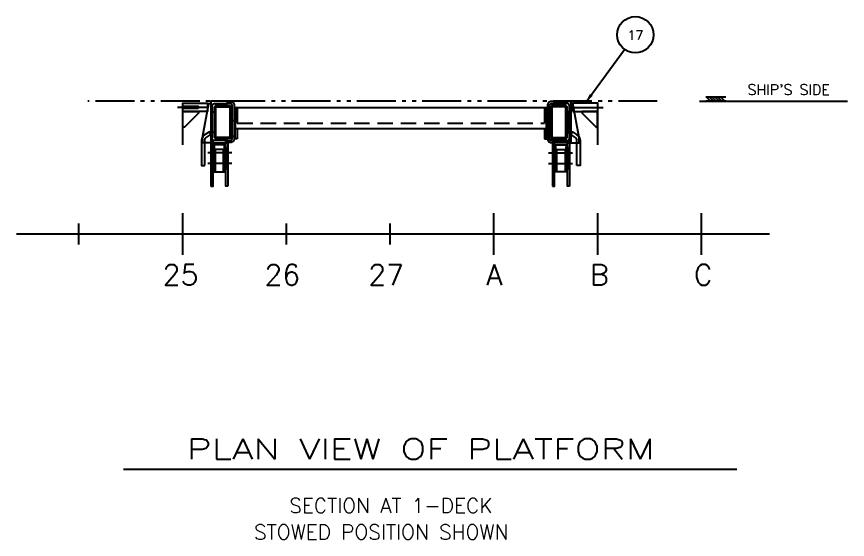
# Model space of a CAD drawing. Extents: x -1361 to 25435, y 363 to 30236.
# Drawn here: x 5047 to 9051, y 16042 to 18562 of the extents above; entities that cross this region are included whole.
import ezdxf
from ezdxf.enums import TextEntityAlignment as Align
from ezdxf.xclip import XClip

# ---------------------------------------------------------------- set-up
doc = ezdxf.new("R2010")
doc.units = 0
doc.header["$LTSCALE"] = 150
doc.header["$XCLIPFRAME"] = 0
for name, pattern in [('CENTER', [3, 2.5, -0.25, 0, -0.25]), ('DASHED', [0.75, 0.5, -0.25]), ('PHANTOM', [2.1, 1.25, -0.2, 0.125, -0.2, 0.125, -0.2])]:
    doc.linetypes.add(name, pattern=pattern)
doc.layers.get('0').update_dxf_attribs({"linetype": 'CONTINUOUS'})
for name, color, linetype in [('POSNR', 2, 'CONTINUOUS'), ('S0CO1', 1, 'CONTINUOUS'), ('S0CO2', 2, 'CONTINUOUS'), ('S0DA1', 1, 'DASHED'), ('S0PH1', 1, 'PHANTOM'), ('S0PH5', 4, 'PHANTOM'), ('S0TX2', 2, 'CONTINUOUS'), ('S0TX3', 3, 'CONTINUOUS')]:
    doc.layers.add(name, color=color, linetype=linetype)
doc.styles.add('18', font='romans', dxfattribs={"height": 180})
doc.styles.add('ROMANS', font='romans.shx', dxfattribs={"height": 50})
doc.dimstyles.get("Standard").update_dxf_attribs({"dimscale": 25, "dimtxt": 3, "dimasz": 2, "dimexe": 0.5, "dimexo": 1, "dimgap": 1, "dimtad": 1, "dimdsep": 46, "dimtxsty": 'ROMANS', "dimcen": 1.5, "dimclrd": 1, "dimclre": 1, "dimclrt": 2, "dimazin": 2, "dimtfac": 1, "dimtmove": 2, "dimatfit": 3, "dimfxl": 0.5, "dimtvp": 100, "dimtolj": 1, "dimarcsym": 0})

# ---------------------------------------------------------------- blocks, each defined once
blk = doc.blocks.new('Dykkerplatt-føring-p1')
at = {"color": 0, "linetype": 'PHANTOM'}
for p, q in [((-762.9, -118), (-878.9, -118)), ((762.9, -118), (878.9, -118)), ((-762.9, -168.1), (-878.9, -168.1)), ((762.9, -168.1), (878.9, -168.1))]:
    blk.add_line(p, q, dxfattribs=at)
at = {"color": 0, "linetype": 'ByBlock'}
for points in [[(-864, -69), (-904, -69), (-904, -44), (-874, 121), (-864, 121)], [(870, -69), (910, -69), (910, -44), (880, 121), (870, 121)], [(-803, -158), (-798, -158), (-798, -78), (-848, -78), (-848, -158), (-843, -158)], [(803, -158), (798, -158), (798, -78), (848, -78), (848, -158), (843, -158)], [(-843, -128.1), (-848, -128.1), (-848, -208.1), (-798, -208.1), (-798, -128.1), (-803, -128.1)], [(843, -128.1), (848, -128.1), (848, -208.1), (798, -208.1), (798, -128.1), (803, -128.1)]]:
    blk.add_lwpolyline(points, dxfattribs=at)
for points in [[(-784, 131), (-864, 131), (-864, -69), (-784, -69), (-784, -58), (-848, -58, -0.414214), (-858, -48), (-858, 110, -0.414214), (-848, 120), (-784, 120)], [(-784, -58), (-770, -58, 0.414214), (-762, -50), (-762, 112, 0.414214), (-770, 120), (-784, 120), (-784, 130), (-770, 130, -0.414214), (-752, 112), (-752, -50, -0.414214), (-770, -68), (-784, -68)], [(790, -58), (776, -58, -0.414214), (768, -50), (768, 112, -0.414214), (776, 120), (790, 120), (790, 130), (776, 130, 0.414214), (758, 112), (758, -50, 0.414214), (776, -68), (790, -68)], [(790, 131), (870, 131), (870, -69), (790, -69), (790, -58), (854, -58, 0.414214), (864, -48), (864, 110, 0.414214), (854, 120), (790, 120)], [(-894, -179), (-894, -58.3, -0.263447), (-884.2, -41.2), (-864, -29), (-871.7, -16.1), (-892, -28.3, 0.263447), (-909, -58.3), (-909, -179)], [(900, -179), (900, -58.3, 0.263447), (890.3, -41.2), (870, -29), (877.8, -16.1), (898, -28.3, -0.263447), (915, -58.3), (915, -179)]]:
    blk.add_lwpolyline(points, format="xyb", close=True, dxfattribs=at)
for points in [[(-848, 81), (-848, -19), (-858, -19), (-858, 81)], [(-789, 120), (-789, 112), (-839, 112), (-839, 120)], [(795, 120), (795, 112), (845, 112), (845, 120)], [(854, 81), (854, -19), (864, -19), (864, 81)], [(-864, -278.1), (-854, -278.1), (-854, -58.1), (-864, -58.1)], [(-864, -69), (-864, -152.3), (-854, -152.3), (-854, -69)], [(-791, -50), (-791, -58), (-841, -58), (-841, -50)], [(-782, -278.1), (-792, -278.1), (-792, -58.1), (-782, -58.1)], [(-782, -69), (-782, -152.3), (-792, -152.3), (-792, -69)], [(782, -278.1), (792, -278.1), (792, -58.1), (782, -58.1)], [(782, -69), (782, -152.3), (792, -152.3), (792, -69)], [(797, -50), (797, -58), (847, -58), (847, -50)], [(864, -278.1), (854, -278.1), (854, -58.1), (864, -58.1)], [(864, -69), (864, -152.3), (854, -152.3), (854, -69)], [(-854, -148), (-848, -148), (-848, -88), (-854, -88)], [(-843, -208.1), (-803, -208.1), (-803, -100.6), (-843, -100.6)], [(-792, -148), (-798, -148), (-798, -88), (-792, -88)], [(792, -148), (798, -148), (798, -88), (792, -88)], [(843, -208.1), (803, -208.1), (803, -100.6), (843, -100.6)], [(854, -148), (848, -148), (848, -88), (854, -88)], [(-854, -198.1), (-848, -198.1), (-848, -138.1), (-854, -138.1)], [(-792, -198.1), (-798, -198.1), (-798, -138.1), (-792, -138.1)], [(792, -198.1), (798, -198.1), (798, -138.1), (792, -138.1)], [(854, -198.1), (848, -198.1), (848, -138.1), (854, -138.1)]]:
    blk.add_lwpolyline(points, close=True, dxfattribs=at)
blk = doc.blocks.new('Dykkerplatt-brett-e')
at = {"color": 0, "linetype": 'ByBlock'}
for points in [[(-767, 101), (-767, -39, -0.414214), (-777, -49), (-837, -49, -0.414214), (-847, -39), (-847, 101, -0.414214), (-837, 111), (-777, 111, -0.414214)], [(-773, 101), (-773, -39, -0.414214), (-777, -43), (-837, -43, -0.414214), (-841, -39), (-841, 101, -0.414214), (-837, 105), (-777, 105, -0.414214)], [(773, 101), (773, -39, 0.414214), (783, -49), (843, -49, 0.414214), (853, -39), (853, 101, 0.414214), (843, 111), (783, 111, 0.414214)], [(779, 101), (779, -39, 0.414214), (783, -43), (843, -43, 0.414214), (847, -39), (847, 101, 0.414214), (843, 105), (783, 105, 0.414214)]]:
    blk.add_lwpolyline(points, format="xyb", close=True, dxfattribs=at)
at = {"layer": 'S0CO1'}
for points in [[(-747, 0), (753, 0), (753, 100), (-747, 100)], [(-767, -37.5), (-747, -37.5), (-747, 37.5), (-767, 37.5)], [(773, -37.5), (753, -37.5), (753, 37.5), (773, 37.5)]]:
    blk.add_lwpolyline(points, close=True, dxfattribs=at)
for points in [[(-737, -50), (-747, -50), (-747, 100), (-737, 100)], [(743, -50), (753, -50), (753, 100), (743, 100)], [(-737, 0), (-737, -50)], [(743, 0), (743, -50)]]:
    blk.add_lwpolyline(points, dxfattribs=at)
at = {"layer": 'S0DA1'}
blk.add_line((-737, 25), (743, 25), dxfattribs=at)
for points in [[(-737, 100), (-737, 0)], [(743, 100), (743, 0)]]:
    blk.add_lwpolyline(points, dxfattribs=at)
blk = doc.blocks.new('*X13')
at = {"color": 0}
for p, q in [((13410.3, 17177.2), (13450.3, 17217.2)), ((13438.6, 17177.2), (13478.6, 17217.2)), ((13466.9, 17177.2), (13506.9, 17217.2)), ((13495.2, 17177.2), (13535.2, 17217.2)), ((13523.5, 17177.2), (13563.5, 17217.2)), ((13551.8, 17177.2), (13591.8, 17217.2))]:
    blk.add_line(p, q, dxfattribs=at)
blk = doc.blocks.new('TYKK')
at = {"layer": 'S0CO1'}
for p, q in [((-2.04, 0.82), (2.04, 0.82)), ((-2.04, 0), (2.04, 0))]:
    blk.add_line(p, q, dxfattribs=at)
at = {"layer": 'S0CO1', "xscale": 0.0204, "yscale": 0.0204, "zscale": 0.0204}
blk.add_blockref('*X13', (-275.41, -350.41), dxfattribs=at)
blk = doc.blocks.new('POS1')
at = {"layer": 'POSNR'}
blk.add_circle((0, 0), 175, dxfattribs=at)
at = {"layer": 'POSNR', "color": 2, "style": 'ROMANS'}
blk.add_attdef('POS', text='', height=90, dxfattribs=at).set_placement((0, -50), align=Align.CENTER)
blk = doc.blocks.new('A$C64097268')
for p, q in [((-2500, -100), (-2500, 100)), ((0, -100), (0, 100)), ((2500, -100), (2500, 100)), ((5000, -100), (5000, 100)), ((7500, -100), (7500, 100)), ((10000, -100), (10000, 100)), ((12500, -100), (12500, 100)), ((14000, -100), (14000, 100)), ((14500, -100), (14500, 100)), ((15000, -100), (15000, 100)), ((15500, -100), (15500, 100)), ((16000, -100), (16000, 100)), ((16500, -100), (16500, 100)), ((17000, -100), (17000, 100)), ((17500, -100), (17500, 100)), ((18000, -100), (18000, 100)), ((18500, -100), (18500, 100)), ((20000, -100), (20000, 100)), ((22500, -100), (22500, 100)), ((25000, -100), (25000, 100)), ((27500, -100), (27500, 100)), ((30000, -100), (30000, 100)), ((32500, -100), (32500, 100)), ((35000, -100), (35000, 100)), ((-2000, -50), (-2000, 50)), ((-1500, -50), (-1500, 50)), ((-1000, -50), (-1000, 50)), ((-500, -50), (-500, 50)), ((500, -50), (500, 50)), ((1000, -50), (1000, 50)), ((1500, -50), (1500, 50)), ((2000, -50), (2000, 50)), ((3000, -50), (3000, 50)), ((3500, -50), (3500, 50)), ((4000, -50), (4000, 50)), ((4500, -50), (4500, 50)), ((5500, -50), (5500, 50)), ((6000, -50), (6000, 50)), ((6500, -50), (6500, 50)), ((7000, -50), (7000, 50)), ((8000, -50), (8000, 50)), ((8500, -50), (8500, 50)), ((9000, -50), (9000, 50)), ((9500, -50), (9500, 50)), ((10500, -50), (10500, 50)), ((11000, -50), (11000, 50)), ((11500, -50), (11500, 50)), ((12000, -50), (12000, 50)), ((13000, -50), (13000, 50)), ((13500, -50), (13500, 50)), ((19000, -50), (19000, 50)), ((19500, -50), (19500, 50)), ((20500, -50), (20500, 50)), ((21000, -50), (21000, 50)), ((21500, -50), (21500, 50)), ((22000, -50), (22000, 50)), ((23000, -50), (23000, 50)), ((23500, -50), (23500, 50)), ((24000, -50), (24000, 50)), ((24500, -50), (24500, 50)), ((25500, -50), (25500, 50)), ((26000, -50), (26000, 50)), ((26500, -50), (26500, 50)), ((27000, -50), (27000, 50)), ((28000, -50), (28000, 50)), ((28500, -50), (28500, 50)), ((29000, -50), (29000, 50)), ((29500, -50), (29500, 50)), ((30500, -50), (30500, 50)), ((31000, -50), (31000, 50)), ((31500, -50), (31500, 50)), ((32000, -50), (32000, 50)), ((33000, -50), (33000, 50)), ((33500, -50), (33500, 50)), ((34000, -50), (34000, 50)), ((34500, -50), (34500, 50)), ((-2758.9, 0), (35128.7, 0))]:
    blk.add_line(p, q)
at = {"layer": 'S0TX2', "style": '18'}
for s, p in [('-5', (-2672.6, -246.7)), ('0', (-15.7, -246.7)), ('5', (2494.9, -246.7)), ('10', (4886.4, -246.7)), ('15', (7397, -246.7)), ('20', (9883.3, -246.7)), ('25', (12403.8, -246.7)), ('26', (12894.6, -246.7)), ('27', (13394.6, -246.7)), ('28', (18836.8, -246.7)), ('29', (19336.8, -246.7)), ('30', (19823.1, -246.7)), ('35', (22392.2, -246.7)), ('40', (24880.2, -246.7)), ('45', (27390.8, -246.7)), ('50', (29950, -246.7)), ('55', (32404.5, -246.7)), ('60', (34904.5, -246.7))]:
    blk.add_text(s, height=100, dxfattribs=at).set_placement(p)
at = {"layer": 'S0TX3', "style": '18'}
for s, p in [('A', (13963.1, -246.7)), ('B', (14463.1, -246.7)), ('C', (14963.1, -246.7)), ('D', (15463.1, -246.7)), ('E', (15963.1, -246.7)), ('F', (16463.1, -246.7)), ('G', (16963.1, -246.7)), ('H', (17463.1, -246.7)), ('I', (17989, -246.7)), ('J', (18445.1, -246.7))]:
    blk.add_text(s, height=100, dxfattribs=at).set_placement(p)

msp = doc.modelspace()

# ---------------------------------------------------------------- linework, layer by layer
at = {"layer": 'S0CO1'}
for points in [[(5922.74, 18119.679), (5847.74, 18119.679), (5847.74, 18129.679), (5922.74, 18129.679)], [(5848.048, 18104.679), (5923.048, 18104.679), (5923.048, 18097.179), (5855.548, 18029.679), (5848.048, 18029.679)], [(7847.432, 18104.679), (7772.432, 18104.679), (7772.432, 18097.179), (7839.932, 18029.679), (7847.432, 18029.679)]]:
    msp.add_lwpolyline(points, close=True, dxfattribs=at)
at = {"layer": 'S0CO2'}
for points in [[(5967.74, 18104.679), (5847.74, 18104.679), (5847.74, 18144.679), (5967.74, 18144.679)], [(7727.74, 18104.679), (7847.74, 18104.679), (7847.74, 18144.679), (7727.74, 18144.679)]]:
    msp.add_lwpolyline(points, close=True, dxfattribs=at)
at = {"layer": 'S0PH1'}
for p, q in [((5974.044, 18124.679), (5821.83, 18124.679)), ((7721.435, 18124.679), (7873.649, 18124.679))]:
    msp.add_line(p, q, dxfattribs=at)
at = {"layer": 'S0PH5'}
for p, q in [((8134.857, 18154.679), (5391.054, 18154.679)), ((5847.74, 17944.679), (5847.74, 18154.679)), ((7847.74, 17944.679), (7847.74, 18154.679))]:
    msp.add_line(p, q, dxfattribs=at)
at = {"layer": 'S0TX2', "color": 1}
for p, q in [((8338.214, 18154.679), (9051.051, 18154.679)), ((8518.52, 16378.802), (5561.523, 16378.802))]:
    msp.add_line(p, q, dxfattribs=at)

# ---------------------------------------------------------------- block references
at = {"layer": 'S0CO1'}
for name in ['Dykkerplatt-føring-p1', 'Dykkerplatt-brett-e']:
    msp.add_blockref(name, (6847.74, 18022.745), dxfattribs=at)
at = {"layer": 'S0CO1', "linetype": 'CENTER'}
ref = msp.add_blockref('A$C64097268', (-6652.26, 17514.326), dxfattribs=at)
XClip(ref).set_block_clipping_path([(11699.410217649, -312.5457374218), (15328.4782460998, 151.0262488693)])
at = {"layer": 'S0TX2'}
ref = msp.add_blockref('POS1', (8029.07, 18474.514), dxfattribs=dict(at, xscale=0.5, yscale=0.5, zscale=0.5))
ref.add_attrib('POS', '17', dxfattribs={"layer": 'POSNR', "height": 45, "style": 'ROMANS'}).set_placement((8029.07, 18449.514), align=Align.CENTER)
at = {"layer": 'S0TX2', "xscale": -23.625, "yscale": 23.625, "zscale": 23.625}
msp.add_blockref('TYKK', (8416.472, 18154.679), dxfattribs=at)

# ---------------------------------------------------------------- texts
at = {"layer": 'S0TX2', "style": 'ROMANS'}
for s, height, p in [("SHIP'S SIDE", 50, (8569.555, 18184.808)), ('SECTION AT 1-DECK', 71, (6360.93, 16169.648)), ('STOWED POSITION SHOWN', 71, (6191.128, 16042.355))]:
    msp.add_text(s, height=height, dxfattribs=at).set_placement(p)
at = {"layer": 'S0TX2', "color": 4, "style": 'ROMANS', "width": 1.35}
msp.add_text('PLAN VIEW OF PLATFORM ', height=99.4, dxfattribs=at).set_placement((7040.021, 16477.997), align=Align.MIDDLE)

# ---------------------------------------------------------------- leaders
at = {"layer": 'S0CO1'}
msp.add_leader([(7787.74, 18144.679), (7977.402, 18403.897)], dimstyle='STANDARD', override={"dimgap": 1, "dimtad": 0}, dxfattribs=at)

doc.saveas('drawing.dxf')
